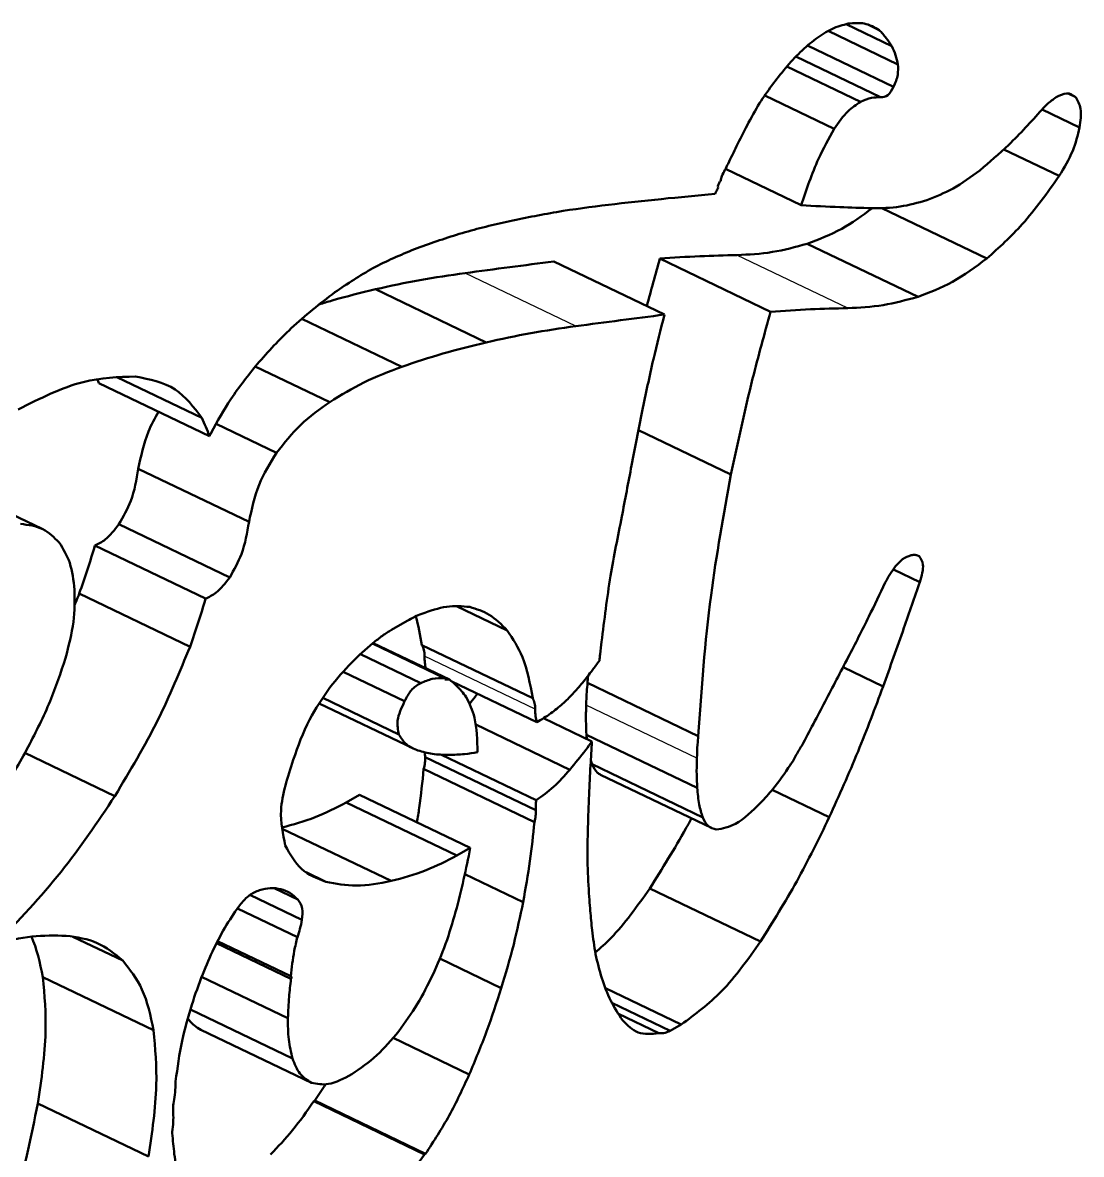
# Model space of a CAD drawing. Header units: inches. Extents: x 0.5 to 16.8, y 0.4 to 9.6.
# Drawn here: x 12.7697 to 12.9024, y 2.117 to 2.2588 of the extents above; entities that cross this region are included whole.
import ezdxf

# ---------------------------------------------------------------- set-up
doc = ezdxf.new("R2010")
doc.units = ezdxf.units.IN
doc.header["$LTSCALE"] = 0.75
doc.header["$MEASUREMENT"] = 0
doc.layers.add('Visible', color=7, linetype='Continuous', lineweight=50)
doc.layers.add('Visible Narrow', color=7, linetype='Continuous', lineweight=25)

msp = doc.modelspace()

# ---------------------------------------------------------------- linework, layer by layer
at = {"layer": 'Visible', "extrusion": (-5.55112e-17, 0.817547, 0.575862)}
for p, q in [((12.87864, 2.25581, -0.34995), (12.87288, 2.25858, -0.35506)), ((12.87705, 2.25785, -0.34706), (12.87561, 2.25854, -0.34833)), ((12.87938, 2.25355, -0.35201), (12.87065, 2.25773, -0.35974)), ((12.87885, 2.25072, -0.35295), (12.86806, 2.2559, -0.3625)), ((12.8772, 2.24943, -0.35179), (12.86659, 2.25452, -0.36118)), ((12.87471, 2.24886, -0.34928), (12.86548, 2.25329, -0.35745)), ((12.8714, 2.24548, -0.34737), (12.8627, 2.24965, -0.35507)), ((12.90166, 2.24944, -0.3794), (12.90072, 2.2499, -0.38024)), ((12.90214, 2.24564, -0.38201), (12.89744, 2.24789, -0.38617)), ((12.89959, 2.23957, -0.38242), (12.89265, 2.2429, -0.38857)), ((12.86728, 2.2359, -0.34791), (12.85779, 2.24045, -0.35632)), ((12.85722, 2.23913, -0.33479), (12.85733, 2.23955, -0.3347)), ((12.85685, 2.23814, -0.33491), (12.85684, 2.23831, -0.33481)), ((12.89054, 2.22923, -0.37779), (12.87737, 2.23555, -0.38945)), ((12.8819, 2.22443, -0.37063), (12.86803, 2.23108, -0.38291)), ((12.85014, 2.2222, -0.33596), (12.83627, 2.22886, -0.34825)), ((12.86343, 2.22256, -0.35078), (12.84956, 2.22922, -0.36306)), ((12.8278, 2.21872, -0.31262), (12.81393, 2.22537, -0.3249)), ((12.81723, 2.21567, -0.30233), (12.8047, 2.22168, -0.31342)), ((12.8082, 2.21125, -0.29453), (12.79888, 2.21572, -0.30277)), ((12.79314, 2.20698, -0.27984), (12.77927, 2.21363, -0.29212)), ((12.7922, 2.20925, -0.27754), (12.78155, 2.21435, -0.28697)), ((12.80154, 2.2049, -0.29045), (12.79398, 2.20853, -0.29715)), ((12.85847, 2.20217, -0.35623), (12.84688, 2.20772, -0.36649)), ((12.77219, 2.19535, -0.26248), (12.75832, 2.202, -0.27476)), ((12.79809, 2.19623, -0.29125), (12.78422, 2.20288, -0.30353)), ((12.79568, 2.18928, -0.29229), (12.7818, 2.19593, -0.30457)), ((12.79265, 2.18662, -0.29031), (12.77878, 2.19327, -0.30259)), ((12.88213, 2.18869, -0.39024), (12.87881, 2.19028, -0.39318)), ((12.7907, 2.1806, -0.29137), (12.77683, 2.18725, -0.30365)), ((12.83044, 2.18264, -0.33515), (12.82409, 2.18568, -0.34077)), ((12.81596, 2.18272, -0.31875), (12.81791, 2.18385, -0.32034)), ((12.8226, 2.17665, -0.32954), (12.81357, 2.18098, -0.33754)), ((12.82267, 2.17665, -0.32961), (12.81359, 2.18101, -0.33765)), ((12.8232, 2.17647, -0.33031), (12.81364, 2.18105, -0.33876)), ((12.83363, 2.17414, -0.34335), (12.81976, 2.18079, -0.35564)), ((12.81961, 2.17605, -0.32648), (12.81206, 2.17967, -0.33316)), ((12.87753, 2.17563, -0.39213), (12.87251, 2.17803, -0.39657)), ((12.81759, 2.17376, -0.32544), (12.80988, 2.17746, -0.33227)), ((12.8232, 2.17647, -0.33031), (12.82262, 2.17648, -0.32964)), ((12.83413, 2.17113, -0.34555), (12.8235, 2.17622, -0.35496)), ((12.85437, 2.16941, -0.36934), (12.8405, 2.17606, -0.38162)), ((12.81861, 2.16787, -0.32978), (12.80687, 2.1735, -0.34018)), ((12.81687, 2.16961, -0.32687), (12.80732, 2.17419, -0.33532)), ((12.8383, 2.16519, -0.35348), (12.8265, 2.17086, -0.36393)), ((12.84105, 2.16873, -0.35466), (12.83498, 2.17164, -0.36004)), ((12.85424, 2.16291, -0.37271), (12.84037, 2.16956, -0.38499)), ((12.78129, 2.16189, -0.29087), (12.77001, 2.16729, -0.30085)), ((12.83402, 2.16012, -0.35139), (12.82015, 2.16678, -0.36367)), ((12.83408, 2.16137, -0.35078), (12.8222, 2.16707, -0.36129)), ((12.83384, 2.15863, -0.35199), (12.81997, 2.16528, -0.36427)), ((12.85493, 2.15922, -0.37549), (12.84106, 2.16587, -0.38777)), ((12.85601, 2.15791, -0.37741), (12.84214, 2.16456, -0.3897)), ((12.81194, 2.16205, -0.35695), (12.81027, 2.16108, -0.35559)), ((12.82581, 2.15539, -0.34467), (12.81194, 2.16205, -0.35695)), ((12.87078, 2.15923, -0.39338), (12.86363, 2.16266, -0.39971)), ((12.82414, 2.15443, -0.34331), (12.81027, 2.16108, -0.35559)), ((12.81589, 2.15125, -0.33572), (12.80223, 2.1578, -0.34782)), ((12.82581, 2.15539, -0.34467), (12.82414, 2.15443, -0.34331)), ((12.80772, 2.15114, -0.32655), (12.80524, 2.15234, -0.32875)), ((12.83243, 2.14861, -0.35582), (12.82513, 2.15211, -0.36229)), ((12.80472, 2.14638, -0.32574), (12.79821, 2.1495, -0.33151)), ((12.80419, 2.14893, -0.32375), (12.80123, 2.15035, -0.32637)), ((12.84074, 2.14888, -0.36506), (12.84068, 2.14971, -0.36454)), ((12.86216, 2.14367, -0.39207), (12.84829, 2.15032, -0.40435)), ((12.80415, 2.14422, -0.32626), (12.79665, 2.14782, -0.3329)), ((12.78228, 2.14127, -0.30316), (12.77602, 2.14427, -0.3087)), ((12.80333, 2.13932, -0.32799), (12.79416, 2.14372, -0.33611)), ((12.80335, 2.13899, -0.32819), (12.79402, 2.14346, -0.33646)), ((12.8297, 2.13784, -0.35858), (12.822, 2.14153, -0.3654)), ((12.78614, 2.13255, -0.31224), (12.77227, 2.1392, -0.32452)), ((12.80297, 2.13408, -0.33042), (12.79216, 2.13926, -0.33999)), ((12.85224, 2.13327, -0.3865), (12.84274, 2.13783, -0.39492)), ((12.80354, 2.12902, -0.3338), (12.79075, 2.13515, -0.34512)), ((12.85085, 2.13247, -0.38536), (12.84355, 2.13597, -0.39182)), ((12.84942, 2.13217, -0.38392), (12.84438, 2.13459, -0.38838)), ((12.80592, 2.12596, -0.33815), (12.79205, 2.13261, -0.35043)), ((12.85224, 2.13327, -0.3865), (12.85085, 2.13247, -0.38536)), ((12.82568, 2.12701, -0.3599), (12.81613, 2.13159, -0.36835)), ((12.80634, 2.12374, -0.37138), (12.8062, 2.12366, -0.37126)), ((12.82021, 2.11708, -0.3591), (12.80634, 2.12374, -0.37138)), ((12.7855, 2.11672, -0.32009), (12.77163, 2.12337, -0.33237)), ((12.82007, 2.117, -0.35898), (12.8062, 2.12366, -0.37126)), ((12.78848, 2.11965, -0.32187), (12.78847, 2.11982, -0.32176)), ((12.82021, 2.11708, -0.3591), (12.82007, 2.117, -0.35898))]:
    msp.add_line(p, q, dxfattribs=at)
at = {"layer": 'Visible'}
for points, knots in [([(12.8691, 2.25674, -0.33867), (12.86977, 2.2572, -0.33918), (12.87112, 2.25812, -0.34022), (12.87248, 2.25847, -0.34155), (12.87316, 2.25865, -0.34223)], [0, 0, 0, 0, 0.02900998, 0.05857386, 0.05857386, 0.05857386, 0.05857386]), ([(12.87316, 2.25865, -0.34223), (12.87385, 2.25871, -0.34298), (12.87529, 2.25884, -0.34453), (12.87645, 2.25819, -0.34619), (12.87705, 2.25785, -0.34706)], [0, 0, 0, 0, 0.03075147, 0.06407744, 0.06407744, 0.06407744, 0.06407744]), ([(12.87705, 2.25785, -0.34706), (12.87735, 2.25752, -0.34757), (12.87791, 2.25689, -0.34855), (12.87841, 2.25616, -0.3495), (12.87864, 2.25581, -0.34995)], [0, 0, 0, 0, 0.02066987, 0.03946475, 0.03946475, 0.03946475, 0.03946475]), ([(12.8653, 2.25308, -0.33636), (12.8659, 2.25377, -0.33667), (12.86711, 2.25515, -0.33729), (12.86844, 2.25622, -0.33821), (12.8691, 2.25674, -0.33867)], [0, 0, 0, 0, 0.02952661, 0.05870394, 0.05870394, 0.05870394, 0.05870394]), ([(12.87864, 2.25581, -0.34995), (12.8788, 2.25545, -0.35033), (12.8791, 2.25475, -0.35105), (12.87929, 2.25394, -0.3517), (12.87938, 2.25355, -0.35201)], [0, 0, 0, 0, 0.0165248, 0.03206704, 0.03206704, 0.03206704, 0.03206704]), ([(12.86205, 2.24869, -0.33508), (12.86256, 2.24944, -0.33524), (12.86358, 2.25097, -0.33557), (12.86472, 2.25237, -0.3361), (12.8653, 2.25308, -0.33636)], [0, 0, 0, 0, 0.02780523, 0.05699614, 0.05699614, 0.05699614, 0.05699614]), ([(12.87938, 2.25355, -0.35201), (12.8794, 2.25312, -0.35228), (12.87946, 2.25222, -0.35283), (12.87906, 2.25124, -0.35291), (12.87885, 2.25072, -0.35295)], [0, 0, 0, 0, 0.01482609, 0.03141872, 0.03141872, 0.03141872, 0.03141872]), ([(12.87885, 2.25072, -0.35295), (12.87862, 2.25032, -0.35291), (12.87816, 2.2495, -0.35283), (12.87752, 2.24945, -0.35214), (12.8772, 2.24943, -0.35179)], [0, 0, 0, 0, 0.01303852, 0.0263802, 0.0263802, 0.0263802, 0.0263802]), ([(12.8992, 2.24942, -0.37664), (12.89966, 2.24966, -0.37703), (12.9006, 2.25015, -0.37782), (12.9013, 2.24969, -0.37886), (12.90166, 2.24944, -0.3794)], [0, 0, 0, 0, 0.01874152, 0.03897151, 0.03897151, 0.03897151, 0.03897151]), ([(12.85917, 2.2433, -0.33474), (12.8596, 2.24417, -0.33476), (12.86051, 2.24601, -0.33479), (12.86152, 2.24777, -0.33498), (12.86205, 2.24869, -0.33508)], [0, 0, 0, 0, 0.02970063, 0.06227555, 0.06227555, 0.06227555, 0.06227555]), ([(12.87471, 2.24886, -0.34928), (12.87417, 2.2485, -0.34886), (12.87294, 2.24769, -0.34792), (12.87195, 2.24627, -0.34757), (12.8714, 2.24548, -0.34737)], [0, 0, 0, 0, 0.02298087, 0.05261393, 0.05261393, 0.05261393, 0.05261393]), ([(12.8772, 2.24943, -0.35179), (12.87683, 2.24942, -0.35137), (12.87602, 2.24942, -0.35046), (12.87517, 2.24905, -0.34969), (12.87471, 2.24886, -0.34928)], [0, 0, 0, 0, 0.0170385, 0.03660401, 0.03660401, 0.03660401, 0.03660401]), ([(12.89743, 2.24787, -0.37547), (12.89764, 2.24811, -0.37558), (12.8982, 2.24873, -0.37588), (12.89882, 2.24915, -0.37635), (12.8992, 2.24942, -0.37664)], [0, 0, 0, 0, 0.01012424, 0.02681255, 0.02681255, 0.02681255, 0.02681255]), ([(12.90166, 2.24944, -0.3794), (12.90191, 2.24899, -0.37993), (12.90246, 2.24799, -0.38109), (12.90225, 2.24647, -0.38168), (12.90214, 2.24564, -0.38201)], [0, 0, 0, 0, 0.02182025, 0.04833674, 0.04833674, 0.04833674, 0.04833674]), ([(12.88963, 2.24026, -0.37079), (12.89085, 2.2413, -0.37161), (12.89355, 2.24359, -0.37341), (12.89606, 2.24636, -0.37474), (12.89743, 2.24787, -0.37547)], [0, 0, 0, 0, 0.0548137, 0.1207085, 0.1207085, 0.1207085, 0.1207085]), ([(12.8714, 2.24548, -0.34737), (12.87071, 2.24424, -0.34727), (12.86902, 2.24117, -0.34702), (12.86793, 2.23787, -0.34758), (12.86728, 2.2359, -0.34791)], [0, 0, 0, 0, 0.0429571, 0.1065402, 0.1065402, 0.1065402, 0.1065402]), ([(12.90214, 2.24564, -0.38201), (12.9019, 2.24466, -0.38226), (12.90137, 2.24253, -0.38282), (12.90022, 2.2406, -0.38256), (12.89959, 2.23957, -0.38242)], [0, 0, 0, 0, 0.03142674, 0.06784953, 0.06784953, 0.06784953, 0.06784953]), ([(12.85733, 2.23955, -0.3347), (12.85759, 2.24007, -0.33471), (12.85822, 2.24131, -0.33475), (12.85882, 2.24257, -0.33474), (12.85917, 2.2433, -0.33474)], [0, 0, 0, 0, 0.01768117, 0.04245254, 0.04245254, 0.04245254, 0.04245254]), ([(12.88301, 2.23654, -0.36534), (12.88411, 2.23697, -0.36634), (12.88634, 2.23785, -0.36838), (12.88852, 2.23945, -0.36998), (12.88963, 2.24026, -0.37079)], [0, 0, 0, 0, 0.04699076, 0.09538599, 0.09538599, 0.09538599, 0.09538599]), ([(12.85684, 2.23831, -0.33481), (12.85686, 2.23837, -0.3348), (12.85692, 2.23857, -0.33476), (12.85702, 2.23876, -0.33477), (12.85709, 2.23889, -0.33478)], [0, 0, 0, 0, 0.002015548, 0.006438655, 0.006438655, 0.006438655, 0.006438655]), ([(12.85709, 2.23889, -0.33478), (12.85713, 2.23892, -0.33481), (12.85721, 2.23898, -0.33487), (12.85721, 2.23908, -0.33481), (12.85722, 2.23913, -0.33479)], [0, 0, 0, 0, 0.001581269, 0.003162388, 0.003162388, 0.003162388, 0.003162388]), ([(12.89959, 2.23957, -0.38242), (12.8981, 2.23747, -0.38187), (12.89532, 2.23357, -0.38084), (12.89205, 2.2306, -0.37875), (12.89054, 2.22923, -0.37779)], [0, 0, 0, 0, 0.079791, 0.1481109, 0.1481109, 0.1481109, 0.1481109]), ([(12.84311, 2.23596, -0.32057), (12.84532, 2.23621, -0.32294), (12.84979, 2.23671, -0.32772), (12.85423, 2.23711, -0.33252), (12.85647, 2.23732, -0.33493)], [0, 0, 0, 0, 0.0991678, 0.1998149, 0.1998149, 0.1998149, 0.1998149]), ([(12.85647, 2.23732, -0.33493), (12.85658, 2.23751, -0.33495), (12.85672, 2.23777, -0.33497), (12.85682, 2.23806, -0.33493), (12.85685, 2.23814, -0.33491)], [0, 0, 0, 0, 0.006543032, 0.009247281, 0.009247281, 0.009247281, 0.009247281]), ([(12.83037, 2.23384, -0.30734), (12.83246, 2.23427, -0.30946), (12.83674, 2.23515, -0.31382), (12.84095, 2.23569, -0.31829), (12.84311, 2.23596, -0.32057)], [0, 0, 0, 0, 0.0917198, 0.1878784, 0.1878784, 0.1878784, 0.1878784]), ([(12.86728, 2.2359, -0.34791), (12.86889, 2.23581, -0.34977), (12.87183, 2.23566, -0.35318), (12.87479, 2.23557, -0.35657), (12.87614, 2.23553, -0.35811)], [0, 0, 0, 0, 0.0750322, 0.1373079, 0.1373079, 0.1373079, 0.1373079]), ([(12.87614, 2.23553, -0.35811), (12.8773, 2.23554, -0.35942), (12.87954, 2.23556, -0.36193), (12.88189, 2.23622, -0.36424), (12.88301, 2.23654, -0.36534)], [0, 0, 0, 0, 0.0533107, 0.1020753, 0.1020753, 0.1020753, 0.1020753]), ([(12.87619, 2.23553, -0.38972), (12.87491, 2.23459, -0.38879), (12.87222, 2.23266, -0.38679), (12.86947, 2.23162, -0.38425), (12.86803, 2.23108, -0.38291)], [0.0070121, 0.0070121, 0.0070121, 0.0070121, 0.0626997, 0.1245968, 0.1245968, 0.1245968, 0.1245968]), ([(12.81881, 2.23039, -0.29615), (12.82068, 2.23107, -0.2979), (12.82456, 2.23246, -0.30153), (12.82839, 2.23337, -0.30536), (12.83037, 2.23384, -0.30734)], [0, 0, 0, 0, 0.0807043, 0.1672322, 0.1672322, 0.1672322, 0.1672322]), ([(12.80884, 2.225, -0.28781), (12.81042, 2.22606, -0.28902), (12.81373, 2.22828, -0.29155), (12.81707, 2.22967, -0.29458), (12.81881, 2.23039, -0.29615)], [0, 0, 0, 0, 0.0688153, 0.1433948, 0.1433948, 0.1433948, 0.1433948]), ([(12.86803, 2.23108, -0.38291), (12.86656, 2.23068, -0.38148), (12.86357, 2.22986, -0.37853), (12.86069, 2.22973, -0.37536), (12.85922, 2.22966, -0.37374)], [0, 0, 0, 0, 0.0635652, 0.1301843, 0.1301843, 0.1301843, 0.1301843]), ([(12.83627, 2.22886, -0.34825), (12.83443, 2.22862, -0.3463), (12.83072, 2.22814, -0.34238), (12.82702, 2.22765, -0.33846), (12.82515, 2.2274, -0.33648)], [0, 0, 0, 0, 0.0817843, 0.1651486, 0.1651486, 0.1651486, 0.1651486]), ([(12.85922, 2.22966, -0.37374), (12.85767, 2.22962, -0.37201), (12.85447, 2.22955, -0.36843), (12.85123, 2.22933, -0.36489), (12.84956, 2.22922, -0.36306)], [0, 0, 0, 0, 0.0708223, 0.1464219, 0.1464219, 0.1464219, 0.1464219]), ([(12.89054, 2.22923, -0.37779), (12.8891, 2.22817, -0.37674), (12.88625, 2.22607, -0.37466), (12.88334, 2.22497, -0.37197), (12.8819, 2.22443, -0.37063)], [0, 0, 0, 0, 0.0626997, 0.1245968, 0.1245968, 0.1245968, 0.1245968]), ([(12.82515, 2.2274, -0.33648), (12.82327, 2.22714, -0.3345), (12.81956, 2.2266, -0.3306), (12.81579, 2.22578, -0.32679), (12.81393, 2.22537, -0.3249)], [0, 0, 0, 0, 0.0833315, 0.1651063, 0.1651063, 0.1651063, 0.1651063]), ([(12.79911, 2.21601, -0.28169), (12.80051, 2.21756, -0.28243), (12.80361, 2.22097, -0.28408), (12.80699, 2.22357, -0.28649), (12.80884, 2.225, -0.28781)], [0, 0, 0, 0, 0.0673875, 0.1486779, 0.1486779, 0.1486779, 0.1486779]), ([(12.81393, 2.22537, -0.3249), (12.81212, 2.22493, -0.3231), (12.80978, 2.22436, -0.32077), (12.80742, 2.22364, -0.31849), (12.80687, 2.22347, -0.31797)], [0, 0, 0, 0, 0.0787664, 0.1023517, 0.1023517, 0.1023517, 0.1023517]), ([(12.8819, 2.22443, -0.37063), (12.88043, 2.22403, -0.36919), (12.87744, 2.22321, -0.36625), (12.87456, 2.22308, -0.36308), (12.87309, 2.22301, -0.36146)], [0, 0, 0, 0, 0.0635652, 0.1301843, 0.1301843, 0.1301843, 0.1301843]), ([(12.87309, 2.22301, -0.36146), (12.87154, 2.22297, -0.35973), (12.86834, 2.2229, -0.35615), (12.8651, 2.22268, -0.35261), (12.86343, 2.22256, -0.35078)], [0, 0, 0, 0, 0.0708223, 0.1464219, 0.1464219, 0.1464219, 0.1464219]), ([(12.85014, 2.2222, -0.33596), (12.8483, 2.22197, -0.33402), (12.8446, 2.22148, -0.3301), (12.84089, 2.221, -0.32617), (12.83902, 2.22075, -0.32419)], [0, 0, 0, 0, 0.0817843, 0.1651486, 0.1651486, 0.1651486, 0.1651486]), ([(12.84736, 2.2101, -0.33938), (12.8478, 2.21226, -0.33871), (12.84863, 2.21629, -0.33746), (12.84966, 2.22034, -0.33644), (12.85014, 2.2222, -0.33596)], [0, 0, 0, 0, 0.0705218, 0.1309603, 0.1309603, 0.1309603, 0.1309603]), ([(12.86343, 2.22256, -0.35078), (12.86266, 2.21977, -0.35142), (12.86077, 2.21296, -0.35298), (12.85932, 2.20617, -0.35502), (12.85847, 2.20217, -0.35623)], [0, 0, 0, 0, 0.0903509, 0.2204326, 0.2204326, 0.2204326, 0.2204326]), ([(12.83902, 2.22075, -0.32419), (12.83714, 2.22048, -0.32222), (12.83343, 2.21995, -0.31831), (12.82966, 2.21913, -0.31451), (12.8278, 2.21872, -0.31262)], [0, 0, 0, 0, 0.0833315, 0.1651063, 0.1651063, 0.1651063, 0.1651063]), ([(12.8278, 2.21872, -0.31262), (12.82599, 2.21828, -0.31082), (12.82249, 2.21742, -0.30733), (12.81895, 2.21624, -0.30396), (12.81723, 2.21567, -0.30233)], [0, 0, 0, 0, 0.0787664, 0.1530972, 0.1530972, 0.1530972, 0.1530972]), ([(12.79334, 2.20739, -0.27984), (12.79414, 2.20883, -0.27996), (12.79585, 2.21192, -0.28023), (12.79798, 2.21459, -0.28118), (12.79911, 2.21601, -0.28169)], [0, 0, 0, 0, 0.0502225, 0.1074663, 0.1074663, 0.1074663, 0.1074663]), ([(12.81723, 2.21567, -0.30233), (12.81564, 2.21507, -0.30086), (12.81262, 2.21394, -0.29807), (12.80962, 2.21212, -0.29566), (12.8082, 2.21125, -0.29453)], [0, 0, 0, 0, 0.0683127, 0.1295634, 0.1295634, 0.1295634, 0.1295634]), ([(12.76918, 2.21032, -0.25096), (12.77192, 2.2117, -0.25332), (12.77697, 2.21424, -0.25764), (12.78171, 2.21438, -0.26292), (12.78388, 2.21444, -0.26533)], [0, 0, 0, 0, 0.116655, 0.2145672, 0.2145672, 0.2145672, 0.2145672]), ([(12.78388, 2.21444, -0.26533), (12.78564, 2.2141, -0.26751), (12.78899, 2.21345, -0.27165), (12.79117, 2.2106, -0.27565), (12.7922, 2.20925, -0.27754)], [0, 0, 0, 0, 0.0846584, 0.161141, 0.161141, 0.161141, 0.161141]), ([(12.8082, 2.21125, -0.29453), (12.80694, 2.21036, -0.29359), (12.80456, 2.20867, -0.29182), (12.80251, 2.20611, -0.29089), (12.80154, 2.2049, -0.29045)], [0, 0, 0, 0, 0.0542939, 0.1029797, 0.1029797, 0.1029797, 0.1029797]), ([(12.78676, 2.21004, -0.30252), (12.78628, 2.20922, -0.30242), (12.78506, 2.20694, -0.30228), (12.78455, 2.20446, -0.30305), (12.78422, 2.20288, -0.30353)], [0.0178239, 0.0178239, 0.0178239, 0.0178239, 0.0465194, 0.09683391, 0.09683391, 0.09683391, 0.09683391]), ([(12.8448, 2.1969, -0.34364), (12.8452, 2.19903, -0.34294), (12.84603, 2.20343, -0.34149), (12.84691, 2.20783, -0.3401), (12.84736, 2.2101, -0.33938)], [0, 0, 0, 0, 0.0696568, 0.1432812, 0.1432812, 0.1432812, 0.1432812]), ([(12.80154, 2.2049, -0.29045), (12.80073, 2.20359, -0.29025), (12.79905, 2.20085, -0.28983), (12.79842, 2.19781, -0.29076), (12.79809, 2.19623, -0.29125)], [0, 0, 0, 0, 0.0465194, 0.09683391, 0.09683391, 0.09683391, 0.09683391]), ([(12.78422, 2.20288, -0.30353), (12.78399, 2.20152, -0.30401), (12.78359, 2.19912, -0.30486), (12.78235, 2.1969, -0.30466), (12.7818, 2.19593, -0.30457)], [0, 0, 0, 0, 0.04346275, 0.0767041, 0.0767041, 0.0767041, 0.0767041]), ([(12.85847, 2.20217, -0.35623), (12.85755, 2.1971, -0.35793), (12.85553, 2.18601, -0.36166), (12.85478, 2.17526, -0.36663), (12.85437, 2.16941, -0.36934)], [0, 0, 0, 0, 0.1649462, 0.3613571, 0.3613571, 0.3613571, 0.3613571]), ([(12.79809, 2.19623, -0.29125), (12.79786, 2.19487, -0.29173), (12.79746, 2.19247, -0.29258), (12.79622, 2.19024, -0.29237), (12.79568, 2.18928, -0.29229)], [0, 0, 0, 0, 0.04346275, 0.0767041, 0.0767041, 0.0767041, 0.0767041]), ([(12.84226, 2.1812, -0.34928), (12.8426, 2.18395, -0.34817), (12.84323, 2.18914, -0.34607), (12.8443, 2.19442, -0.34441), (12.8448, 2.1969, -0.34364)], [0, 0, 0, 0, 0.0910839, 0.1715714, 0.1715714, 0.1715714, 0.1715714]), ([(12.77431, 2.19365, -0.26579), (12.77367, 2.19429, -0.26472), (12.77232, 2.19563, -0.26247), (12.77044, 2.19586, -0.26022), (12.76945, 2.19598, -0.25904)], [0, 0, 0, 0, 0.04228599, 0.08867736, 0.08867736, 0.08867736, 0.08867736]), ([(12.7818, 2.19593, -0.30457), (12.78125, 2.19522, -0.30433), (12.78032, 2.19403, -0.30392), (12.77923, 2.19347, -0.30299), (12.77878, 2.19327, -0.30259)], [0, 0, 0, 0, 0.02757702, 0.04650485, 0.04650485, 0.04650485, 0.04650485]), ([(12.77624, 2.18773, -0.27118), (12.7761, 2.18891, -0.27038), (12.77583, 2.19122, -0.26882), (12.77481, 2.19285, -0.26679), (12.77431, 2.19365, -0.26579)], [0, 0, 0, 0, 0.04307113, 0.08443685, 0.08443685, 0.08443685, 0.08443685]), ([(12.8791, 2.19068, -0.38574), (12.87938, 2.19101, -0.38589), (12.87999, 2.19169, -0.3862), (12.88067, 2.19193, -0.38684), (12.88103, 2.19205, -0.38718)], [0, 0, 0, 0, 0.01367665, 0.02872899, 0.02872899, 0.02872899, 0.02872899]), ([(12.88103, 2.19205, -0.38718), (12.88121, 2.19209, -0.38737), (12.88158, 2.19216, -0.38776), (12.88189, 2.19202, -0.38818), (12.88205, 2.19195, -0.38839)], [0, 0, 0, 0, 0.00807747, 0.01627834, 0.01627834, 0.01627834, 0.01627834]), ([(12.88205, 2.19195, -0.38839), (12.88226, 2.19162, -0.3888), (12.88276, 2.19082, -0.38981), (12.88236, 2.18948, -0.39008), (12.88213, 2.18869, -0.39024)], [0, 0, 0, 0, 0.01644678, 0.04016369, 0.04016369, 0.04016369, 0.04016369]), ([(12.87779, 2.18863, -0.38538), (12.87798, 2.18897, -0.38541), (12.87838, 2.18969, -0.38547), (12.87885, 2.19034, -0.38565), (12.8791, 2.19068, -0.38574)], [0, 0, 0, 0, 0.01187722, 0.02505131, 0.02505131, 0.02505131, 0.02505131]), ([(12.79568, 2.18928, -0.29229), (12.79512, 2.18857, -0.29204), (12.79419, 2.18738, -0.29164), (12.7931, 2.18682, -0.29071), (12.79265, 2.18662, -0.29031)], [0, 0, 0, 0, 0.02757702, 0.04650485, 0.04650485, 0.04650485, 0.04650485]), ([(12.7751, 2.17917, -0.27452), (12.7755, 2.1807, -0.27414), (12.77627, 2.18366, -0.27342), (12.77625, 2.18641, -0.27191), (12.77624, 2.18773, -0.27118)], [0, 0, 0, 0, 0.04916352, 0.0948097, 0.0948097, 0.0948097, 0.0948097]), ([(12.87315, 2.17927, -0.38521), (12.87403, 2.18097, -0.38528), (12.87562, 2.18407, -0.3854), (12.87712, 2.18721, -0.38539), (12.87779, 2.18863, -0.38538)], [0, 0, 0, 0, 0.0583406, 0.1061173, 0.1061173, 0.1061173, 0.1061173]), ([(12.88213, 2.18869, -0.39024), (12.88147, 2.18678, -0.39054), (12.87997, 2.18242, -0.3912), (12.87841, 2.17806, -0.3918), (12.87753, 2.17563, -0.39213)], [0, 0, 0, 0, 0.0624339, 0.1420457, 0.1420457, 0.1420457, 0.1420457]), ([(12.81791, 2.18385, -0.32034), (12.81822, 2.18402, -0.3206), (12.81883, 2.18436, -0.3211), (12.81944, 2.1846, -0.32165), (12.81973, 2.18472, -0.32192)], [0, 0, 0, 0, 0.01350947, 0.02609896, 0.02609896, 0.02609896, 0.02609896]), ([(12.81973, 2.18472, -0.32192), (12.82079, 2.18509, -0.32291), (12.82288, 2.18583, -0.32488), (12.8248, 2.18566, -0.32714), (12.82575, 2.18558, -0.32825)], [0, 0, 0, 0, 0.04523563, 0.0897356, 0.0897356, 0.0897356, 0.0897356]), ([(12.82575, 2.18558, -0.32825), (12.82659, 2.18532, -0.32934), (12.82837, 2.18475, -0.33167), (12.82972, 2.18337, -0.33394), (12.83044, 2.18264, -0.33515)], [0, 0, 0, 0, 0.04241224, 0.09032167, 0.09032167, 0.09032167, 0.09032167]), ([(12.81362, 2.18103, -0.31702), (12.81401, 2.18136, -0.31729), (12.81478, 2.18199, -0.31781), (12.81558, 2.18249, -0.31844), (12.81596, 2.18272, -0.31875)], [0, 0, 0, 0, 0.0177552, 0.03428547, 0.03428547, 0.03428547, 0.03428547]), ([(12.83044, 2.18264, -0.33515), (12.83113, 2.18158, -0.3365), (12.83268, 2.17922, -0.33953), (12.8333, 2.17595, -0.342), (12.83363, 2.17414, -0.34335)], [0, 0, 0, 0, 0.0561745, 0.1251605, 0.1251605, 0.1251605, 0.1251605]), ([(12.7907, 2.1806, -0.29137), (12.78943, 2.17751, -0.29161), (12.78675, 2.17102, -0.2921), (12.78317, 2.16503, -0.29129), (12.78129, 2.16189, -0.29087)], [0, 0, 0, 0, 0.1017929, 0.2135305, 0.2135305, 0.2135305, 0.2135305]), ([(12.80821, 2.17548, -0.31392), (12.80911, 2.17657, -0.31434), (12.81082, 2.17864, -0.31514), (12.81272, 2.18026, -0.31642), (12.81362, 2.18103, -0.31702)], [0, 0, 0, 0, 0.0447771, 0.08503879, 0.08503879, 0.08503879, 0.08503879]), ([(12.81976, 2.18079, -0.35564), (12.81986, 2.1806, -0.35584), (12.82005, 2.18021, -0.35627), (12.82007, 2.17968, -0.35658), (12.82007, 2.17941, -0.35674)], [0, 0, 0, 0, 0.0089338, 0.01843705, 0.01843705, 0.01843705, 0.01843705]), ([(12.84198, 2.17883, -0.35024), (12.84201, 2.17911, -0.35013), (12.8421, 2.1799, -0.3498), (12.8422, 2.18069, -0.34948), (12.84226, 2.1812, -0.34928)], [0.00785302, 0.00785302, 0.00785302, 0.00785302, 0.01722107, 0.03395602, 0.03395602, 0.03395602, 0.03395602]), ([(12.77044, 2.16806, -0.27528), (12.77141, 2.16995, -0.27534), (12.77325, 2.17356, -0.27547), (12.7745, 2.17736, -0.27483), (12.7751, 2.17917, -0.27452)], [0, 0, 0, 0, 0.0644254, 0.1230224, 0.1230224, 0.1230224, 0.1230224]), ([(12.82007, 2.17941, -0.35674), (12.82008, 2.17912, -0.3569), (12.82009, 2.17859, -0.3572), (12.82019, 2.17811, -0.35757), (12.82024, 2.17789, -0.35774)], [0, 0, 0, 0, 0.01000311, 0.01867067, 0.01867067, 0.01867067, 0.01867067]), ([(12.86734, 2.16819, -0.38464), (12.86831, 2.17003, -0.38475), (12.87027, 2.17371, -0.38497), (12.87219, 2.17742, -0.38513), (12.87315, 2.17927, -0.38521)], [0, 0, 0, 0, 0.0636486, 0.1272891, 0.1272891, 0.1272891, 0.1272891]), ([(12.83987, 2.17608, -0.34934), (12.84029, 2.17661, -0.34953), (12.841, 2.17751, -0.34986), (12.84169, 2.17844, -0.35013), (12.84198, 2.17883, -0.35024)], [0, 0, 0, 0, 0.02124974, 0.03638587, 0.03638587, 0.03638587, 0.03638587]), ([(12.8226, 2.17665, -0.32954), (12.82209, 2.17666, -0.32896), (12.82113, 2.17669, -0.32786), (12.82009, 2.17625, -0.32692), (12.81961, 2.17605, -0.32648)], [0, 0, 0, 0, 0.02340505, 0.0442454, 0.0442454, 0.0442454, 0.0442454]), ([(12.82262, 2.17648, -0.32964), (12.82265, 2.17655, -0.32965), (12.82272, 2.17667, -0.32966), (12.82264, 2.17665, -0.32957), (12.8226, 2.17665, -0.32954)], [0, 0, 0, 0, 0.001802794, 0.002920747, 0.002920747, 0.002920747, 0.002920747]), ([(12.8253, 2.17429, -0.33386), (12.82492, 2.17479, -0.33316), (12.82428, 2.17562, -0.33199), (12.8235, 2.17623, -0.33078), (12.8232, 2.17647, -0.33031)], [0, 0, 0, 0, 0.02864638, 0.04750459, 0.04750459, 0.04750459, 0.04750459]), ([(12.80363, 2.16642, -0.31365), (12.80423, 2.16814, -0.3134), (12.80537, 2.17138, -0.31293), (12.8073, 2.17417, -0.3136), (12.80821, 2.17548, -0.31392)], [0, 0, 0, 0, 0.0554008, 0.1043012, 0.1043012, 0.1043012, 0.1043012]), ([(12.81961, 2.17605, -0.32648), (12.81918, 2.17579, -0.32614), (12.81836, 2.17529, -0.32548), (12.81784, 2.17426, -0.32546), (12.81759, 2.17376, -0.32544)], [0, 0, 0, 0, 0.01771468, 0.03388008, 0.03388008, 0.03388008, 0.03388008]), ([(12.83737, 2.17343, -0.34796), (12.8378, 2.17384, -0.34823), (12.83866, 2.17465, -0.34876), (12.83946, 2.1756, -0.34915), (12.83987, 2.17608, -0.34934)], [0, 0, 0, 0, 0.01968633, 0.03961275, 0.03961275, 0.03961275, 0.03961275]), ([(12.8405, 2.17606, -0.38162), (12.84047, 2.1757, -0.38178), (12.84038, 2.17476, -0.38219), (12.84035, 2.17384, -0.38265), (12.84033, 2.17327, -0.38294)], [0, 0, 0, 0, 0.01196342, 0.03140883, 0.03140883, 0.03140883, 0.03140883]), ([(12.87753, 2.17563, -0.39213), (12.87651, 2.1729, -0.39246), (12.87445, 2.16737, -0.39312), (12.87201, 2.16197, -0.39329), (12.87078, 2.15923, -0.39338)], [0, 0, 0, 0, 0.0891939, 0.1807146, 0.1807146, 0.1807146, 0.1807146]), ([(12.81759, 2.17376, -0.32544), (12.8172, 2.17294, -0.32544), (12.81649, 2.17145, -0.32544), (12.81675, 2.17018, -0.32643), (12.81687, 2.16961, -0.32687)], [0, 0, 0, 0, 0.0261403, 0.0473962, 0.0473962, 0.0473962, 0.0473962]), ([(12.82672, 2.16738, -0.33921), (12.82669, 2.1689, -0.33835), (12.82663, 2.17153, -0.33686), (12.8257, 2.17347, -0.33475), (12.8253, 2.17429, -0.33386)], [0, 0, 0, 0, 0.05226491, 0.0908477, 0.0908477, 0.0908477, 0.0908477]), ([(12.82669, 2.1747, -0.36676), (12.8266, 2.17458, -0.36672), (12.82628, 2.17414, -0.36659), (12.82595, 2.17372, -0.36645), (12.82571, 2.17342, -0.36635)], [0.02985014, 0.02985014, 0.02985014, 0.02985014, 0.03460913, 0.04672686, 0.04672686, 0.04672686, 0.04672686]), ([(12.83363, 2.17414, -0.34335), (12.83373, 2.17395, -0.34356), (12.83392, 2.17356, -0.34399), (12.83394, 2.17303, -0.3443), (12.83395, 2.17276, -0.34446)], [0, 0, 0, 0, 0.0089338, 0.01843705, 0.01843705, 0.01843705, 0.01843705]), ([(12.83413, 2.17113, -0.34555), (12.83473, 2.17148, -0.34603), (12.83583, 2.17214, -0.34692), (12.83689, 2.17303, -0.34764), (12.83737, 2.17343, -0.34796)], [0, 0, 0, 0, 0.02578048, 0.04735908, 0.04735908, 0.04735908, 0.04735908]), ([(12.83395, 2.17276, -0.34446), (12.83395, 2.17247, -0.34462), (12.83396, 2.17189, -0.34494), (12.83407, 2.17138, -0.34534), (12.83413, 2.17113, -0.34555)], [0, 0, 0, 0, 0.01000311, 0.02008096, 0.02008096, 0.02008096, 0.02008096]), ([(12.84033, 2.17327, -0.38294), (12.84031, 2.17262, -0.38327), (12.84028, 2.17136, -0.38392), (12.84034, 2.17014, -0.38464), (12.84037, 2.16956, -0.38499)], [0, 0, 0, 0, 0.0223635, 0.0431271, 0.0431271, 0.0431271, 0.0431271]), ([(12.81687, 2.16961, -0.32687), (12.81715, 2.16916, -0.32744), (12.81777, 2.1682, -0.32865), (12.81873, 2.16781, -0.32996), (12.81925, 2.1676, -0.33065)], [0, 0, 0, 0, 0.0234122, 0.05028453, 0.05028453, 0.05028453, 0.05028453]), ([(12.85437, 2.16941, -0.36934), (12.85434, 2.16905, -0.36949), (12.85425, 2.16811, -0.36991), (12.85422, 2.16719, -0.37037), (12.8542, 2.16662, -0.37066)], [0, 0, 0, 0, 0.01196342, 0.03140883, 0.03140883, 0.03140883, 0.03140883]), ([(12.76328, 2.15655, -0.27342), (12.76457, 2.15842, -0.27387), (12.76713, 2.16211, -0.27476), (12.76935, 2.1661, -0.27511), (12.77044, 2.16806, -0.27528)], [0, 0, 0, 0, 0.0705979, 0.1392023, 0.1392023, 0.1392023, 0.1392023]), ([(12.84105, 2.16873, -0.35466), (12.8408, 2.16838, -0.35457), (12.83991, 2.16716, -0.35423), (12.83897, 2.16601, -0.35379), (12.8383, 2.16519, -0.35348)], [0.02107261, 0.02107261, 0.02107261, 0.02107261, 0.03460913, 0.06815509, 0.06815509, 0.06815509, 0.06815509]), ([(12.86656, 2.16687, -0.38448), (12.86668, 2.16711, -0.38449), (12.86692, 2.16756, -0.38452), (12.8672, 2.16799, -0.3846), (12.86734, 2.16819, -0.38464)], [0, 0, 0, 0, 0.00813977, 0.01563944, 0.01563944, 0.01563944, 0.01563944]), ([(12.80263, 2.15568, -0.31834), (12.80233, 2.15712, -0.31722), (12.80164, 2.16034, -0.3147), (12.80292, 2.16425, -0.31402), (12.80363, 2.16642, -0.31365)], [0, 0, 0, 0, 0.0548322, 0.1226856, 0.1226856, 0.1226856, 0.1226856]), ([(12.81925, 2.1676, -0.33065), (12.81985, 2.16743, -0.33142), (12.82108, 2.16708, -0.333), (12.82243, 2.16706, -0.33454), (12.82312, 2.16705, -0.33533)], [0, 0, 0, 0, 0.03002584, 0.06201137, 0.06201137, 0.06201137, 0.06201137]), ([(12.82015, 2.16678, -0.36367), (12.82016, 2.16654, -0.3638), (12.82016, 2.16606, -0.36406), (12.82003, 2.16555, -0.3642), (12.81997, 2.16528, -0.36427)], [0, 0, 0, 0, 0.00806238, 0.01660638, 0.01660638, 0.01660638, 0.01660638]), ([(12.82312, 2.16705, -0.33533), (12.82378, 2.16706, -0.33606), (12.82496, 2.16709, -0.33738), (12.82618, 2.16729, -0.33864), (12.82672, 2.16738, -0.33921)], [0, 0, 0, 0, 0.03000386, 0.0538838, 0.0538838, 0.0538838, 0.0538838]), ([(12.8542, 2.16662, -0.37066), (12.85418, 2.16597, -0.37099), (12.85415, 2.1647, -0.37163), (12.85421, 2.16349, -0.37236), (12.85424, 2.16291, -0.37271)], [0, 0, 0, 0, 0.0223635, 0.0431271, 0.0431271, 0.0431271, 0.0431271]), ([(12.86591, 2.16581, -0.38432), (12.86601, 2.16595, -0.38436), (12.86625, 2.16628, -0.38445), (12.86645, 2.16666, -0.38447), (12.86656, 2.16687, -0.38448)], [0, 0, 0, 0, 0.00540827, 0.01284126, 0.01284126, 0.01284126, 0.01284126]), ([(12.81997, 2.16528, -0.36427), (12.81981, 2.16366, -0.36497), (12.81959, 2.16144, -0.36592), (12.81924, 2.1592, -0.36674), (12.81914, 2.15859, -0.36696)], [0, 0, 0, 0, 0.05391033, 0.07373056, 0.07373056, 0.07373056, 0.07373056]), ([(12.8383, 2.16519, -0.35348), (12.83763, 2.16444, -0.35312), (12.83629, 2.16296, -0.35241), (12.83481, 2.1619, -0.35132), (12.83408, 2.16137, -0.35078)], [0, 0, 0, 0, 0.03242294, 0.06431716, 0.06431716, 0.06431716, 0.06431716]), ([(12.84054, 2.15797, -0.35991), (12.84059, 2.15932, -0.35923), (12.84068, 2.1619, -0.35794), (12.84081, 2.16449, -0.35669), (12.84087, 2.16572, -0.35609)], [0, 0, 0, 0, 0.04614185, 0.08782586, 0.08782586, 0.08782586, 0.08782586]), ([(12.84106, 2.16587, -0.38777), (12.84126, 2.16547, -0.38821), (12.84154, 2.16491, -0.38883), (12.842, 2.16463, -0.3895), (12.84214, 2.16456, -0.3897)], [0, 0, 0, 0, 0.01878333, 0.02641514, 0.02641514, 0.02641514, 0.02641514]), ([(12.86218, 2.16106, -0.38269), (12.86271, 2.16161, -0.38298), (12.86405, 2.16304, -0.38372), (12.86521, 2.16476, -0.38409), (12.86591, 2.16581, -0.38432)], [0, 0, 0, 0, 0.02488497, 0.063734, 0.063734, 0.063734, 0.063734]), ([(12.85424, 2.16291, -0.37271), (12.8543, 2.16219, -0.37317), (12.85441, 2.16088, -0.37401), (12.85477, 2.15974, -0.37502), (12.85493, 2.15922, -0.37549)], [0, 0, 0, 0, 0.0257937, 0.04751482, 0.04751482, 0.04751482, 0.04751482]), ([(12.78129, 2.16189, -0.29087), (12.7791, 2.15863, -0.29017), (12.77456, 2.15186, -0.2887), (12.76921, 2.14631, -0.28566), (12.76643, 2.14343, -0.28408)], [0, 0, 0, 0, 0.1208939, 0.251396, 0.251396, 0.251396, 0.251396]), ([(12.81027, 2.16108, -0.35559), (12.80898, 2.16042, -0.35449), (12.80627, 2.15903, -0.35219), (12.8036, 2.15831, -0.34956), (12.80221, 2.15795, -0.34819)], [0, 0, 0, 0, 0.0554331, 0.1159217, 0.1159217, 0.1159217, 0.1159217]), ([(12.83408, 2.16137, -0.35078), (12.83405, 2.16117, -0.35085), (12.83399, 2.16074, -0.35102), (12.83401, 2.16034, -0.35126), (12.83402, 2.16012, -0.35139)], [0, 0, 0, 0, 0.00667076, 0.01418735, 0.01418735, 0.01418735, 0.01418735]), ([(12.85663, 2.15768, -0.37824), (12.85744, 2.15784, -0.37907), (12.85934, 2.15821, -0.38101), (12.86115, 2.16002, -0.38207), (12.86218, 2.16106, -0.38269)], [0, 0, 0, 0, 0.03481729, 0.08178801, 0.08178801, 0.08178801, 0.08178801]), ([(12.83402, 2.16012, -0.35139), (12.83403, 2.15989, -0.35152), (12.83403, 2.15941, -0.35178), (12.8339, 2.15889, -0.35192), (12.83384, 2.15863, -0.35199)], [0, 0, 0, 0, 0.00806238, 0.01660638, 0.01660638, 0.01660638, 0.01660638]), ([(12.85493, 2.15922, -0.37549), (12.85513, 2.15882, -0.37593), (12.85552, 2.15803, -0.3768), (12.85626, 2.1578, -0.37776), (12.85663, 2.15768, -0.37824)], [0, 0, 0, 0, 0.01878333, 0.03701262, 0.03701262, 0.03701262, 0.03701262]), ([(12.87078, 2.15923, -0.39338), (12.86947, 2.15652, -0.39337), (12.86686, 2.15115, -0.39334), (12.86372, 2.14615, -0.39249), (12.86216, 2.14367, -0.39207)], [0, 0, 0, 0, 0.0915766, 0.1815332, 0.1815332, 0.1815332, 0.1815332]), ([(12.83384, 2.15863, -0.35199), (12.83368, 2.15701, -0.35268), (12.83335, 2.1537, -0.3541), (12.83274, 2.15033, -0.35524), (12.83243, 2.14861, -0.35582)], [0, 0, 0, 0, 0.0539103, 0.109971, 0.109971, 0.109971, 0.109971]), ([(12.84068, 2.14971, -0.36454), (12.8406, 2.15106, -0.36373), (12.84045, 2.15376, -0.36209), (12.84051, 2.15657, -0.36064), (12.84054, 2.15797, -0.35991)], [0, 0, 0, 0, 0.04802341, 0.09623386, 0.09623386, 0.09623386, 0.09623386]), ([(12.85352, 2.15911, -0.4055), (12.85329, 2.15868, -0.40548), (12.85166, 2.15568, -0.40526), (12.84985, 2.1528, -0.40477), (12.84829, 2.15032, -0.40435)], [0.0769559, 0.0769559, 0.0769559, 0.0769559, 0.0915766, 0.1815332, 0.1815332, 0.1815332, 0.1815332]), ([(12.80772, 2.15114, -0.32655), (12.80663, 2.15157, -0.32508), (12.8045, 2.15239, -0.32223), (12.80325, 2.1546, -0.31962), (12.80263, 2.15568, -0.31834)], [0, 0, 0, 0, 0.0562248, 0.1096968, 0.1096968, 0.1096968, 0.1096968]), ([(12.82398, 2.14739, -0.34694), (12.82433, 2.14874, -0.3466), (12.82501, 2.15142, -0.34593), (12.82555, 2.15408, -0.34509), (12.82581, 2.15539, -0.34467)], [0, 0, 0, 0, 0.04376131, 0.08656989, 0.08656989, 0.08656989, 0.08656989]), ([(12.82414, 2.15443, -0.34331), (12.82285, 2.15377, -0.34221), (12.82008, 2.15235, -0.33985), (12.81735, 2.15163, -0.33715), (12.81589, 2.15125, -0.33572)], [0, 0, 0, 0, 0.0554331, 0.1186415, 0.1186415, 0.1186415, 0.1186415]), ([(12.81589, 2.15125, -0.33572), (12.81442, 2.15096, -0.3342), (12.81156, 2.15041, -0.33127), (12.80897, 2.1509, -0.32809), (12.80772, 2.15114, -0.32655)], [0, 0, 0, 0, 0.0646964, 0.1253233, 0.1253233, 0.1253233, 0.1253233]), ([(12.79706, 2.14839, -0.31599), (12.7974, 2.14877, -0.31617), (12.79814, 2.14959, -0.31656), (12.79896, 2.14991, -0.31732), (12.7994, 2.15009, -0.31772)], [0, 0, 0, 0, 0.01628658, 0.03481344, 0.03481344, 0.03481344, 0.03481344]), ([(12.7994, 2.15009, -0.31772), (12.79987, 2.15021, -0.31818), (12.8008, 2.15046, -0.3191), (12.80165, 2.15031, -0.32013), (12.80207, 2.15023, -0.32065)], [0, 0, 0, 0, 0.02016378, 0.04053667, 0.04053667, 0.04053667, 0.04053667]), ([(12.80207, 2.15023, -0.32065), (12.80247, 2.1501, -0.32118), (12.80326, 2.14984, -0.32222), (12.80388, 2.14923, -0.32324), (12.80419, 2.14893, -0.32375)], [0, 0, 0, 0, 0.02039149, 0.04049889, 0.04049889, 0.04049889, 0.04049889]), ([(12.84829, 2.15032, -0.40435), (12.84673, 2.1481, -0.40379), (12.84461, 2.14509, -0.40303), (12.84214, 2.14286, -0.40145), (12.84147, 2.1423, -0.401)], [0, 0, 0, 0, 0.0832218, 0.1130144, 0.1130144, 0.1130144, 0.1130144]), ([(12.79368, 2.1428, -0.31521), (12.7942, 2.1438, -0.31524), (12.7952, 2.14577, -0.31531), (12.79645, 2.14753, -0.31577), (12.79706, 2.14839, -0.31599)], [0, 0, 0, 0, 0.03431116, 0.06704106, 0.06704106, 0.06704106, 0.06704106]), ([(12.80419, 2.14893, -0.32375), (12.80443, 2.1486, -0.3242), (12.80489, 2.14796, -0.32507), (12.80478, 2.14689, -0.32552), (12.80472, 2.14638, -0.32574)], [0, 0, 0, 0, 0.01805906, 0.03440292, 0.03440292, 0.03440292, 0.03440292]), ([(12.83243, 2.14861, -0.35582), (12.83206, 2.14684, -0.35637), (12.83132, 2.14325, -0.35747), (12.83025, 2.13965, -0.35821), (12.8297, 2.13784, -0.35858)], [0, 0, 0, 0, 0.0576586, 0.1164676, 0.1164676, 0.1164676, 0.1164676]), ([(12.84107, 2.14508, -0.3675), (12.841, 2.14589, -0.36697), (12.84088, 2.14715, -0.36615), (12.84077, 2.14842, -0.36535), (12.84074, 2.14888, -0.36506)], [0, 0, 0, 0, 0.02950954, 0.04601143, 0.04601143, 0.04601143, 0.04601143]), ([(12.82112, 2.13949, -0.34799), (12.82168, 2.14078, -0.34793), (12.82282, 2.14337, -0.3478), (12.82359, 2.14604, -0.34723), (12.82398, 2.14739, -0.34694)], [0, 0, 0, 0, 0.0426506, 0.08618877, 0.08618877, 0.08618877, 0.08618877]), ([(12.80472, 2.14638, -0.32574), (12.80465, 2.146, -0.32586), (12.80451, 2.14529, -0.32609), (12.80427, 2.14457, -0.3262), (12.80415, 2.14422, -0.32626)], [0, 0, 0, 0, 0.01211661, 0.02331095, 0.02331095, 0.02331095, 0.02331095]), ([(12.84228, 2.13909, -0.37211), (12.842, 2.14007, -0.37126), (12.84146, 2.14196, -0.36962), (12.8412, 2.14407, -0.36819), (12.84107, 2.14508, -0.3675)], [0, 0, 0, 0, 0.04049844, 0.07789001, 0.07789001, 0.07789001, 0.07789001]), ([(12.76643, 2.14343, -0.28408), (12.76793, 2.14378, -0.28559), (12.77093, 2.14447, -0.2886), (12.77377, 2.14442, -0.29184), (12.77519, 2.14439, -0.29346)], [0, 0, 0, 0, 0.0655458, 0.1309896, 0.1309896, 0.1309896, 0.1309896]), ([(12.77519, 2.14439, -0.29346), (12.77654, 2.1442, -0.29508), (12.77921, 2.14382, -0.2983), (12.78126, 2.14212, -0.30155), (12.78228, 2.14127, -0.30316)], [0, 0, 0, 0, 0.0640046, 0.1270176, 0.1270176, 0.1270176, 0.1270176]), ([(12.80415, 2.14422, -0.32626), (12.80401, 2.14365, -0.32641), (12.80361, 2.14199, -0.32686), (12.80344, 2.14038, -0.32754), (12.80333, 2.13932, -0.32799)], [0, 0, 0, 0, 0.01861612, 0.05354553, 0.05354553, 0.05354553, 0.05354553]), ([(12.86216, 2.14367, -0.39207), (12.8606, 2.14145, -0.39151), (12.85763, 2.13723, -0.39045), (12.85397, 2.13454, -0.38777), (12.85224, 2.13327, -0.3865)], [0, 0, 0, 0, 0.0832218, 0.1583837, 0.1583837, 0.1583837, 0.1583837]), ([(12.79091, 2.13573, -0.31591), (12.79135, 2.13702, -0.3157), (12.79216, 2.13941, -0.31532), (12.7932, 2.14173, -0.31524), (12.79368, 2.1428, -0.31521)], [0, 0, 0, 0, 0.04195385, 0.07752256, 0.07752256, 0.07752256, 0.07752256]), ([(12.78228, 2.14127, -0.30316), (12.78317, 2.14015, -0.30476), (12.78501, 2.13783, -0.30811), (12.78576, 2.13436, -0.31083), (12.78614, 2.13255, -0.31224)], [0, 0, 0, 0, 0.0647405, 0.1349175, 0.1349175, 0.1349175, 0.1349175]), ([(12.80333, 2.13932, -0.32799), (12.80339, 2.13926, -0.32808), (12.80347, 2.13917, -0.32822), (12.80338, 2.13903, -0.3282), (12.80335, 2.13899, -0.32819)], [0, 0, 0, 0, 0.003162275, 0.00457647, 0.00457647, 0.00457647, 0.00457647]), ([(12.81684, 2.13242, -0.34698), (12.81764, 2.13353, -0.34729), (12.81925, 2.13574, -0.34791), (12.8205, 2.13825, -0.34796), (12.82112, 2.13949, -0.34799)], [0, 0, 0, 0, 0.04271245, 0.08497087, 0.08497087, 0.08497087, 0.08497087]), ([(12.77227, 2.1392, -0.32452), (12.77247, 2.13694, -0.32597), (12.7729, 2.13194, -0.32917), (12.77208, 2.12641, -0.33124), (12.77163, 2.12337, -0.33237)], [0, 0, 0, 0, 0.0815245, 0.1805006, 0.1805006, 0.1805006, 0.1805006]), ([(12.80335, 2.13899, -0.32819), (12.80326, 2.13823, -0.3285), (12.80307, 2.13657, -0.32918), (12.803, 2.13495, -0.32998), (12.80297, 2.13408, -0.33042)], [0, 0, 0, 0, 0.02510974, 0.05495098, 0.05495098, 0.05495098, 0.05495098]), ([(12.84489, 2.13381, -0.37791), (12.84436, 2.1346, -0.37689), (12.84331, 2.13615, -0.37486), (12.84263, 2.13811, -0.37302), (12.84228, 2.13909, -0.37211)], [0, 0, 0, 0, 0.04215531, 0.0841382, 0.0841382, 0.0841382, 0.0841382]), ([(12.8297, 2.13784, -0.35858), (12.82911, 2.13601, -0.35889), (12.82792, 2.13237, -0.35952), (12.82642, 2.12879, -0.35977), (12.82568, 2.12701, -0.3599)], [0, 0, 0, 0, 0.0592559, 0.1182579, 0.1182579, 0.1182579, 0.1182579]), ([(12.7889, 2.12615, -0.31882), (12.78913, 2.12784, -0.31816), (12.78955, 2.13101, -0.31692), (12.79048, 2.13423, -0.31623), (12.79091, 2.13573, -0.31591)], [0, 0, 0, 0, 0.0556741, 0.1040954, 0.1040954, 0.1040954, 0.1040954]), ([(12.79043, 2.13403, -0.34783), (12.79048, 2.13395, -0.34793), (12.79091, 2.13333, -0.34876), (12.79152, 2.13295, -0.34965), (12.79205, 2.13261, -0.35043)], [0.02549472, 0.02549472, 0.02549472, 0.02549472, 0.02985074, 0.0598767, 0.0598767, 0.0598767, 0.0598767]), ([(12.80297, 2.13408, -0.33042), (12.80297, 2.13316, -0.33091), (12.80297, 2.13136, -0.33189), (12.80335, 2.12979, -0.33317), (12.80354, 2.12902, -0.3338)], [0, 0, 0, 0, 0.03152477, 0.06231944, 0.06231944, 0.06231944, 0.06231944]), ([(12.84942, 2.13217, -0.38392), (12.84852, 2.13209, -0.38294), (12.8467, 2.13193, -0.38097), (12.8455, 2.13318, -0.37893), (12.84489, 2.13381, -0.37791)], [0, 0, 0, 0, 0.03969394, 0.07980164, 0.07980164, 0.07980164, 0.07980164]), ([(12.78614, 2.13255, -0.31224), (12.78634, 2.13029, -0.31369), (12.78677, 2.12529, -0.31688), (12.78595, 2.11976, -0.31895), (12.7855, 2.11672, -0.32009)], [0, 0, 0, 0, 0.0815245, 0.1805006, 0.1805006, 0.1805006, 0.1805006]), ([(12.81098, 2.12705, -0.34327), (12.81205, 2.12779, -0.34408), (12.81412, 2.12921, -0.34565), (12.81595, 2.13137, -0.34654), (12.81684, 2.13242, -0.34698)], [0, 0, 0, 0, 0.04599824, 0.08963638, 0.08963638, 0.08963638, 0.08963638]), ([(12.85085, 2.13247, -0.38536), (12.85063, 2.13238, -0.38517), (12.85014, 2.13216, -0.38473), (12.84968, 2.13217, -0.38421), (12.84942, 2.13217, -0.38392)], [0, 0, 0, 0, 0.00912395, 0.02100897, 0.02100897, 0.02100897, 0.02100897]), ([(12.80354, 2.12902, -0.3338), (12.8038, 2.12834, -0.33447), (12.80433, 2.12696, -0.33581), (12.80539, 2.1263, -0.33737), (12.80592, 2.12596, -0.33815)], [0, 0, 0, 0, 0.02985074, 0.0598767, 0.0598767, 0.0598767, 0.0598767]), ([(12.80592, 2.12596, -0.33815), (12.80661, 2.12583, -0.339), (12.80819, 2.12554, -0.34094), (12.80998, 2.12651, -0.34244), (12.81098, 2.12705, -0.34327)], [0, 0, 0, 0, 0.033221, 0.07529928, 0.07529928, 0.07529928, 0.07529928]), ([(12.82568, 2.12701, -0.3599), (12.82488, 2.12527, -0.35993), (12.82328, 2.12181, -0.36001), (12.82123, 2.11865, -0.3594), (12.82021, 2.11708, -0.3591)], [0, 0, 0, 0, 0.0581917, 0.1157056, 0.1157056, 0.1157056, 0.1157056]), ([(12.78875, 2.12415, -0.31973), (12.7888, 2.12457, -0.31957), (12.78889, 2.12525, -0.3193), (12.7889, 2.1259, -0.31895), (12.7889, 2.12615, -0.31882)], [0, 0, 0, 0, 0.01382935, 0.02238806, 0.02238806, 0.02238806, 0.02238806]), ([(12.7886, 2.12215, -0.32065), (12.78859, 2.12248, -0.32045), (12.78856, 2.12312, -0.32008), (12.78869, 2.12381, -0.31985), (12.78875, 2.12415, -0.31973)], [0, 0, 0, 0, 0.01154347, 0.02246366, 0.02246366, 0.02246366, 0.02246366]), ([(12.77163, 2.12337, -0.33237), (12.7708, 2.11928, -0.33365), (12.76969, 2.1138, -0.33537), (12.7678, 2.10838, -0.33617), (12.76729, 2.10701, -0.33633)], [0, 0, 0, 0, 0.13216, 0.1772262, 0.1772262, 0.1772262, 0.1772262]), ([(12.8062, 2.12366, -0.37126), (12.80534, 2.12241, -0.37096), (12.80366, 2.11999, -0.37038), (12.80173, 2.11797, -0.3693), (12.8008, 2.11699, -0.36878)], [0, 0, 0, 0, 0.04699056, 0.09104877, 0.09104877, 0.09104877, 0.09104877]), ([(12.78847, 2.11982, -0.32176), (12.78852, 2.12024, -0.3216), (12.78863, 2.12104, -0.32128), (12.78861, 2.1218, -0.32085), (12.7886, 2.12215, -0.32065)], [0, 0, 0, 0, 0.01382925, 0.02636914, 0.02636914, 0.02636914, 0.02636914]), ([(12.78915, 2.11422, -0.32556), (12.789, 2.11515, -0.32489), (12.78871, 2.11693, -0.32361), (12.78856, 2.11878, -0.32243), (12.78848, 2.11965, -0.32187)], [0, 0, 0, 0, 0.0353774, 0.06714322, 0.06714322, 0.06714322, 0.06714322]), ([(12.82007, 2.117, -0.35898), (12.81921, 2.11576, -0.35868), (12.81753, 2.11334, -0.3581), (12.81561, 2.11131, -0.35702), (12.81467, 2.11033, -0.3565)], [0, 0, 0, 0, 0.04699056, 0.09104877, 0.09104877, 0.09104877, 0.09104877])]:
    msp.add_open_spline(points, degree=3, knots=knots, dxfattribs=at)
for points in [[(12.84956, 2.22922, -0.36306), (12.84901, 2.22723, -0.36352), (12.84846, 2.22524, -0.36397), (12.84793, 2.22326, -0.36446)], [(12.77909, 2.2141, -0.29165), (12.77915, 2.21395, -0.29181), (12.77921, 2.21379, -0.29197), (12.77927, 2.21363, -0.29212)], [(12.7922, 2.20925, -0.27754), (12.79252, 2.2085, -0.27832), (12.79285, 2.20775, -0.27909), (12.79314, 2.20698, -0.27984)], [(12.79314, 2.20698, -0.27984), (12.79321, 2.20711, -0.27984), (12.79327, 2.20725, -0.27984), (12.79334, 2.20739, -0.27984)], [(12.77878, 2.19327, -0.30259), (12.77822, 2.19127, -0.30304), (12.77752, 2.18926, -0.30335), (12.77683, 2.18725, -0.30365)], [(12.77683, 2.18725, -0.30365), (12.77663, 2.18677, -0.30369), (12.77644, 2.18629, -0.30373), (12.77624, 2.18581, -0.30376)], [(12.79265, 2.18662, -0.29031), (12.79209, 2.18462, -0.29076), (12.7914, 2.18261, -0.29106), (12.7907, 2.1806, -0.29137)], [(12.81898, 2.1844, -0.3528), (12.8193, 2.18326, -0.35378), (12.81953, 2.18203, -0.35471), (12.81976, 2.18079, -0.35564)], [(12.84056, 2.17695, -0.3812), (12.84054, 2.17666, -0.38134), (12.84052, 2.17636, -0.38148), (12.8405, 2.17606, -0.38162)], [(12.84037, 2.16956, -0.38499), (12.84038, 2.16938, -0.3851), (12.8404, 2.16921, -0.38522), (12.84041, 2.16904, -0.38533)], [(12.84087, 2.16572, -0.35609), (12.84093, 2.16672, -0.35561), (12.84099, 2.16772, -0.35513), (12.84105, 2.16873, -0.35466)], [(12.82014, 2.16736, -0.36334), (12.82013, 2.16716, -0.36344), (12.82014, 2.16697, -0.36355), (12.82015, 2.16678, -0.36367)], [(12.84091, 2.16635, -0.38734), (12.84096, 2.16619, -0.38748), (12.84101, 2.16603, -0.38762), (12.84106, 2.16587, -0.38777)], [(12.77083, 2.14428, -0.32014), (12.7715, 2.14279, -0.32171), (12.77189, 2.141, -0.32312), (12.77227, 2.1392, -0.32452)], [(12.80766, 2.12578, -0.37176), (12.80722, 2.12509, -0.37164), (12.80678, 2.12442, -0.37151), (12.80634, 2.12374, -0.37138)]]:
    msp.add_open_spline(points, degree=3, dxfattribs=at)
at = {"layer": 'Visible Narrow', "extrusion": (-5.55112e-17, 0.817547, 0.575862)}
for p, q in [((12.87309, 2.22301, -0.36146), (12.85922, 2.22966, -0.37374)), ((12.83902, 2.22075, -0.32419), (12.82515, 2.2274, -0.33648)), ((12.83395, 2.17276, -0.34446), (12.82007, 2.17941, -0.35674)), ((12.8542, 2.16662, -0.37066), (12.84033, 2.17327, -0.38294))]:
    msp.add_line(p, q, dxfattribs=at)

doc.saveas('drawing.dxf')
